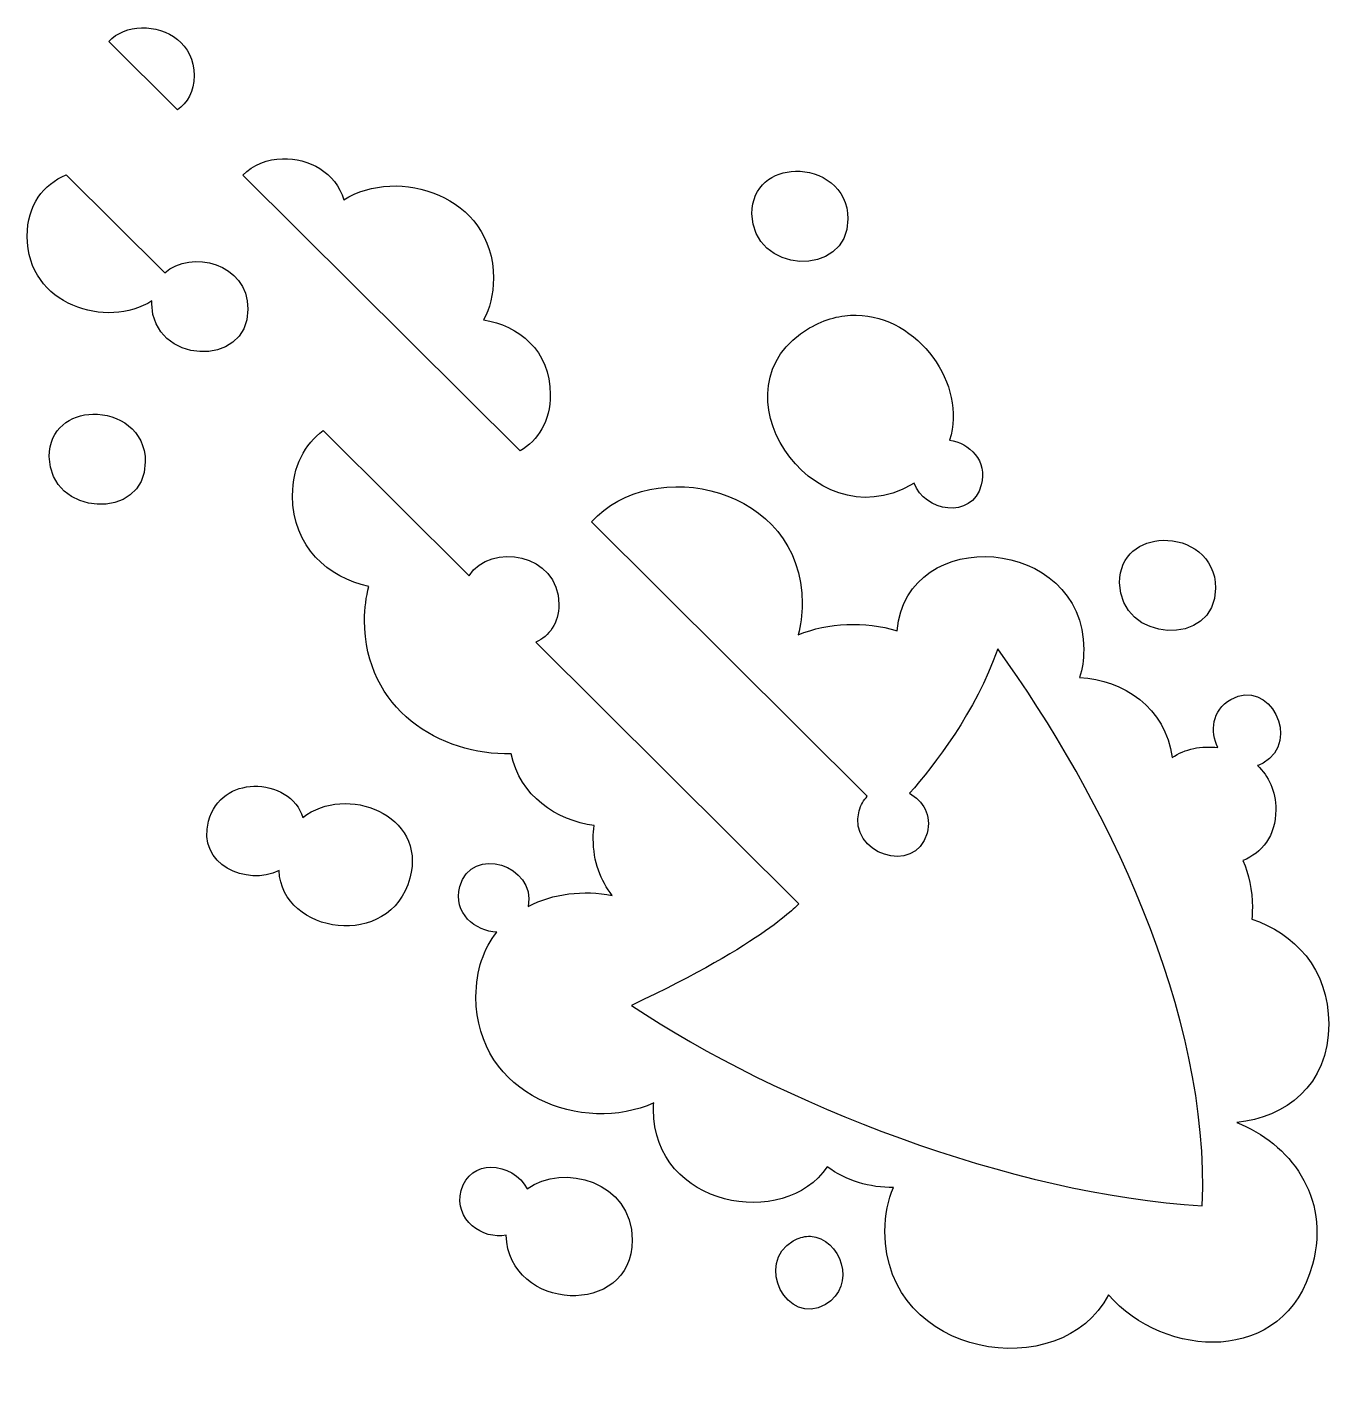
# Model space of a CAD drawing. Header units: centimetres. Extents: x -9.8 to 10.1, y -10.6 to 10.
import ezdxf

# ---------------------------------------------------------------- set-up
doc = ezdxf.new("R2010")
doc.units = ezdxf.units.CM
doc.header["$MEASUREMENT"] = 0
doc.layers.add('Layer 1', color=7, linetype='Continuous')

msp = doc.modelspace()

# ---------------------------------------------------------------- linework, layer by layer
at = {"layer": 'Layer 1'}
for points, knots in [([(-8.04228, 10.03994), (-8.23347, 10.03522), (-8.41757, 9.96623), (-8.54298, 9.83171), (-8.54298, 9.83171), (-8.54298, 9.83171), (-7.49797, 8.79076), (-7.49797, 8.79076), (-7.49797, 8.79076), (-7.34617, 8.8961), (-7.24235, 9.06865), (-7.24235, 9.31255), (-7.24235, 9.31255), (-7.24235, 9.79946), (-7.6556, 10.04948), (-8.04228, 10.03995), (-8.04228, 10.03995), (-8.04228, 10.03995), (-8.04228, 10.03994), (-8.04228, 10.03994)], [0, 0, 0, 0, 0.16666667, 0.16666667, 0.16666667, 0.16666667, 0.33333333, 0.33333333, 0.33333333, 0.33333333, 0.5, 0.5, 0.5, 0.5, 0.66666667, 0.66666667, 0.66666667, 0.66666667, 1, 1, 1, 1]), ([(-5.89563, 8.0475), (-6.1257, 8.04181), (-6.34767, 7.95954), (-6.49914, 7.79846), (-6.49914, 7.79846), (-6.49914, 7.79846), (-2.27838, 3.60009), (-2.27838, 3.60009), (-2.27838, 3.60009), (-2.00867, 3.76193), (-1.81985, 4.04606), (-1.81985, 4.46057), (-1.81985, 4.46057), (-1.81985, 5.12737), (-2.30891, 5.51296), (-2.83715, 5.59518), (-2.83715, 5.59518), (-2.74126, 5.76849), (-2.68564, 5.97891), (-2.68564, 6.2277), (-2.68564, 6.2277), (-2.68564, 7.5013), (-4.14579, 7.93529), (-4.96537, 7.4216), (-4.96537, 7.4216), (-5.08428, 7.84328), (-5.50132, 8.05724), (-5.89572, 8.04754), (-5.89572, 8.04754), (-5.89572, 8.04754), (-5.89563, 8.0475), (-5.89563, 8.0475)], [0, 0, 0, 0, 0.11111111, 0.11111111, 0.11111111, 0.11111111, 0.22222222, 0.22222222, 0.22222222, 0.22222222, 0.33333333, 0.33333333, 0.33333333, 0.33333333, 0.44444444, 0.44444444, 0.44444444, 0.44444444, 0.55555556, 0.55555556, 0.55555556, 0.55555556, 0.66666667, 0.66666667, 0.66666667, 0.66666667, 0.77777778, 0.77777778, 0.77777778, 0.77777778, 1, 1, 1, 1]), ([(1.91072, 7.85775), (1.56958, 7.84932), (1.24923, 7.63848), (1.24923, 7.21072), (1.24923, 7.21072), (1.24923, 6.29808), (2.7106, 6.21374), (2.7106, 7.13035), (2.7106, 7.13035), (2.7106, 7.61726), (2.29744, 7.86728), (1.9108, 7.85775), (1.9108, 7.85775), (1.9108, 7.85775), (1.91072, 7.85775), (1.91072, 7.85775)], [0, 0, 0, 0, 0.2, 0.2, 0.2, 0.2, 0.4, 0.4, 0.4, 0.4, 0.6, 0.6, 0.6, 0.6, 1, 1, 1, 1]), ([(-9.19262, 7.80234), (-9.53148, 7.65585), (-9.78424, 7.34756), (-9.78424, 6.86811), (-9.78424, 6.86811), (-9.78424, 5.81189), (-8.56137, 5.44907), (-7.88415, 5.88374), (-7.88415, 5.88374), (-7.88499, 5.86873), (-7.88542, 5.85329), (-7.88542, 5.83765), (-7.88542, 5.83765), (-7.88542, 4.92501), (-6.42405, 4.84071), (-6.42405, 5.75728), (-6.42405, 5.75728), (-6.42405, 6.46452), (-7.29292, 6.67076), (-7.69035, 6.30947), (-7.69035, 6.30947), (-7.69035, 6.30947), (-9.19262, 7.80234), (-9.19262, 7.80234)], [0, 0, 0, 0, 0.14285714, 0.14285714, 0.14285714, 0.14285714, 0.28571429, 0.28571429, 0.28571429, 0.28571429, 0.42857143, 0.42857143, 0.42857143, 0.42857143, 0.57142857, 0.57142857, 0.57142857, 0.57142857, 0.71428571, 0.71428571, 0.71428571, 0.71428571, 1, 1, 1, 1]), ([(2.83706, 5.66763), (2.60746, 5.67016), (2.36537, 5.61053), (2.12421, 5.4713), (2.12421, 5.4713), (0.58086, 4.58016), (2.14487, 2.20147), (3.68181, 3.08881), (3.68181, 3.08881), (3.69404, 3.09589), (3.70551, 3.10399), (3.71736, 3.11116), (3.71736, 3.11116), (3.86815, 2.67936), (4.59509, 2.54231), (4.7412, 3.08223), (4.7412, 3.08223), (4.84089, 3.45006), (4.55743, 3.71825), (4.25897, 3.76619), (4.25897, 3.76619), (4.53011, 4.59968), (3.78218, 5.657), (2.83707, 5.66763), (2.83707, 5.66763), (2.83707, 5.66763), (2.83706, 5.66763), (2.83706, 5.66763)], [0, 0, 0, 0, 0.125, 0.125, 0.125, 0.125, 0.25, 0.25, 0.25, 0.25, 0.375, 0.375, 0.375, 0.375, 0.5, 0.5, 0.5, 0.5, 0.625, 0.625, 0.625, 0.625, 0.75, 0.75, 0.75, 0.75, 1, 1, 1, 1]), ([(-8.78401, 4.16012), (-9.12515, 4.15169), (-9.44689, 3.94211), (-9.44689, 3.51444), (-9.44689, 3.51444), (-9.44689, 2.60184), (-7.98547, 2.51746), (-7.98547, 3.43407), (-7.98547, 3.43407), (-7.98547, 3.92098), (-8.39737, 4.16965), (-8.78405, 4.16012), (-8.78405, 4.16012), (-8.78405, 4.16012), (-8.78401, 4.16012), (-8.78401, 4.16012)], [0, 0, 0, 0, 0.2, 0.2, 0.2, 0.2, 0.4, 0.4, 0.4, 0.4, 0.6, 0.6, 0.6, 0.6, 1, 1, 1, 1]), ([(-5.27749, 3.90977), (-5.55622, 3.7026), (-5.74399, 3.3736), (-5.74399, 2.91747), (-5.74399, 2.91747), (-5.74399, 2.1388), (-5.19707, 1.66972), (-4.58302, 1.53908), (-4.58302, 1.53908), (-4.62426, 1.38078), (-4.64754, 1.20819), (-4.64754, 1.01987), (-4.64754, 1.01987), (-4.64754, -0.33414), (-3.49538, -1.03455), (-2.41529, -1.01077), (-2.41529, -1.01077), (-2.28035, -1.65341), (-1.73116, -2.02432), (-1.15295, -2.10047), (-1.15295, -2.10047), (-1.16151, -2.16478), (-1.16611, -2.23178), (-1.16611, -2.30212), (-1.16611, -2.30212), (-1.16611, -2.65363), (-1.05496, -2.9413), (-0.87621, -3.16391), (-0.87621, -3.16391), (-1.31602, -3.0805), (-1.7786, -3.13456), (-2.1558, -3.33132), (-2.1558, -3.33132), (-2.02946, -2.70335), (-3.02636, -2.38971), (-3.19819, -3.03087), (-3.19819, -3.03087), (-3.30597, -3.4318), (-2.95893, -3.71509), (-2.63415, -3.72268), (-2.63415, -3.72268), (-2.83044, -3.97168), (-2.95167, -4.29899), (-2.95167, -4.7084), (-2.95167, -4.7084), (-2.95167, -6.2235), (-1.30518, -6.80512), (-0.24634, -6.32259), (-0.24634, -6.32259), (-0.24845, -6.35548), (-0.2503, -6.38858), (-0.2503, -6.42282), (-0.2503, -6.42282), (-0.2503, -7.91105), (1.74745, -8.26725), (2.39448, -7.29384), (2.39448, -7.29384), (2.68177, -7.50835), (3.04876, -7.61516), (3.40516, -7.60871), (3.40516, -7.60871), (3.32238, -7.80129), (3.27469, -8.02419), (3.27469, -8.27948), (3.27469, -8.27948), (3.27469, -10.216), (5.96374, -10.62824), (6.67849, -9.24142), (6.67849, -9.24142), (7.51603, -10.21917), (9.36628, -10.33694), (9.78306, -8.78154), (9.78306, -8.78154), (10.06221, -7.73965), (9.43231, -6.94078), (8.63002, -6.62043), (8.63002, -6.62043), (9.36939, -6.54917), (10.02949, -6.06027), (10.02949, -5.1195), (10.02949, -5.1195), (10.02949, -4.27762), (9.50028, -3.73837), (8.85933, -3.52504), (8.85933, -3.52504), (8.86439, -3.4679), (8.86722, -3.40916), (8.86722, -3.34844), (8.86722, -3.34844), (8.86722, -3.0805), (8.81493, -2.84285), (8.72495, -2.63424), (8.72495, -2.63424), (9.01001, -2.51701), (9.22439, -2.26249), (9.22439, -1.86067), (9.22439, -1.86067), (9.22439, -1.57249), (9.11374, -1.34765), (8.94633, -1.1886), (8.94633, -1.1886), (8.97437, -1.17818), (9.00208, -1.1668), (9.03067, -1.1504), (9.03067, -1.1504), (9.61824, -0.81331), (9.12723, 0.15807), (8.54047, -0.18054), (8.54047, -0.18054), (8.24888, -0.34871), (8.22379, -0.67264), (8.34418, -0.9146), (8.34418, -0.9146), (8.09581, -0.88399), (7.83994, -0.93345), (7.64444, -1.06746), (7.64444, -1.06746), (7.55041, -0.3), (6.89533, 0.11721), (6.23848, 0.15415), (6.23848, 0.15415), (6.2782, 0.28053), (6.30038, 0.42107), (6.30038, 0.57709), (6.30038, 0.57709), (6.30038, 2.31551), (3.59847, 2.50092), (3.46197, 0.86438), (3.46197, 0.86438), (2.96228, 1.01062), (2.41431, 0.99173), (1.95447, 0.80113), (1.95447, 0.80113), (1.99381, 0.94526), (2.01507, 1.10373), (2.01507, 1.27678), (2.01507, 1.27678), (2.01507, 3.07335), (-0.28013, 3.54963), (-1.19358, 2.52074), (-1.19358, 2.52074), (-1.19358, 2.52074), (3.00605, -1.65642), (3.00605, -1.65642), (3.00605, -1.65642), (2.95102, -1.71166), (2.90763, -1.78453), (2.88224, -1.87919), (2.88224, -1.87919), (2.70657, -2.53279), (3.73825, -2.87182), (3.91536, -2.2178), (3.91536, -2.2178), (3.99, -1.94202), (3.84873, -1.7233), (3.64785, -1.61033), (3.64785, -1.61033), (4.03158, -1.17655), (4.65103, -0.37725), (4.99065, 0.58633), (4.99065, 0.58633), (6.62086, -1.66468), (8.23269, -4.9556), (8.10581, -7.88817), (8.10581, -7.88817), (5.19369, -7.71612), (1.66263, -6.3382), (-0.5861, -4.83884), (-0.5861, -4.83884), (1.45795, -3.88007), (1.96241, -3.29178), (1.96241, -3.29178), (1.96241, -3.29178), (1.96241, -3.29178), (-2.03954, 0.68913), (-2.03954, 0.68913), (-2.03954, 0.68913), (-1.83789, 0.78359), (-1.69039, 0.97478), (-1.69039, 1.26628), (-1.69039, 1.26628), (-1.69039, 2.04048), (-2.73278, 2.21523), (-3.05684, 1.7012), (-3.05684, 1.7012), (-3.05684, 1.7012), (-5.27724, 3.90975), (-5.27724, 3.90975), (-5.27724, 3.90975), (-5.27724, 3.90975), (-5.27749, 3.90977), (-5.27749, 3.90977)], [0, 0, 0, 0, 0.02040816, 0.02040816, 0.02040816, 0.02040816, 0.04081633, 0.04081633, 0.04081633, 0.04081633, 0.06122449, 0.06122449, 0.06122449, 0.06122449, 0.08163265, 0.08163265, 0.08163265, 0.08163265, 0.10204082, 0.10204082, 0.10204082, 0.10204082, 0.12244898, 0.12244898, 0.12244898, 0.12244898, 0.14285714, 0.14285714, 0.14285714, 0.14285714, 0.16326531, 0.16326531, 0.16326531, 0.16326531, 0.18367347, 0.18367347, 0.18367347, 0.18367347, 0.20408163, 0.20408163, 0.20408163, 0.20408163, 0.2244898, 0.2244898, 0.2244898, 0.2244898, 0.24489796, 0.24489796, 0.24489796, 0.24489796, 0.26530612, 0.26530612, 0.26530612, 0.26530612, 0.28571429, 0.28571429, 0.28571429, 0.28571429, 0.30612245, 0.30612245, 0.30612245, 0.30612245, 0.32653061, 0.32653061, 0.32653061, 0.32653061, 0.34693878, 0.34693878, 0.34693878, 0.34693878, 0.36734694, 0.36734694, 0.36734694, 0.36734694, 0.3877551, 0.3877551, 0.3877551, 0.3877551, 0.40816327, 0.40816327, 0.40816327, 0.40816327, 0.42857143, 0.42857143, 0.42857143, 0.42857143, 0.44897959, 0.44897959, 0.44897959, 0.44897959, 0.46938776, 0.46938776, 0.46938776, 0.46938776, 0.48979592, 0.48979592, 0.48979592, 0.48979592, 0.51020408, 0.51020408, 0.51020408, 0.51020408, 0.53061224, 0.53061224, 0.53061224, 0.53061224, 0.55102041, 0.55102041, 0.55102041, 0.55102041, 0.57142857, 0.57142857, 0.57142857, 0.57142857, 0.59183673, 0.59183673, 0.59183673, 0.59183673, 0.6122449, 0.6122449, 0.6122449, 0.6122449, 0.63265306, 0.63265306, 0.63265306, 0.63265306, 0.65306122, 0.65306122, 0.65306122, 0.65306122, 0.67346939, 0.67346939, 0.67346939, 0.67346939, 0.69387755, 0.69387755, 0.69387755, 0.69387755, 0.71428571, 0.71428571, 0.71428571, 0.71428571, 0.73469388, 0.73469388, 0.73469388, 0.73469388, 0.75510204, 0.75510204, 0.75510204, 0.75510204, 0.7755102, 0.7755102, 0.7755102, 0.7755102, 0.79591837, 0.79591837, 0.79591837, 0.79591837, 0.81632653, 0.81632653, 0.81632653, 0.81632653, 0.83673469, 0.83673469, 0.83673469, 0.83673469, 0.85714286, 0.85714286, 0.85714286, 0.85714286, 0.87755102, 0.87755102, 0.87755102, 0.87755102, 0.89795918, 0.89795918, 0.89795918, 0.89795918, 0.91836735, 0.91836735, 0.91836735, 0.91836735, 0.93877551, 0.93877551, 0.93877551, 0.93877551, 0.95918367, 0.95918367, 0.95918367, 0.95918367, 1, 1, 1, 1]), ([(7.50864, 2.24013), (7.1675, 2.2317), (6.84711, 2.02212), (6.84711, 1.59441), (6.84711, 1.59441), (6.84711, 0.68177), (8.30848, 0.59613), (8.30848, 1.51273), (8.30848, 1.51273), (8.30848, 1.99969), (7.89532, 2.24966), (7.50868, 2.24013), (7.50868, 2.24013), (7.50868, 2.24013), (7.50864, 2.24013), (7.50864, 2.24013)], [0, 0, 0, 0, 0.2, 0.2, 0.2, 0.2, 0.4, 0.4, 0.4, 0.4, 0.6, 0.6, 0.6, 0.6, 1, 1, 1, 1]), ([(-6.33435, -1.50354), (-6.63298, -1.51168), (-6.92706, -1.67495), (-7.0235, -2.03465), (-7.0235, -2.03465), (-7.20111, -2.69753), (-6.44133, -3.03024), (-5.94948, -2.78579), (-5.94948, -2.78579), (-5.91364, -3.75966), (-4.25213, -4.00423), (-3.95704, -2.90302), (-3.95704, -2.90302), (-3.69467, -1.92388), (-4.93871, -1.46594), (-5.58713, -1.97929), (-5.58713, -1.97929), (-5.67581, -1.67121), (-6.00809, -1.49478), (-6.33435, -1.50364), (-6.33435, -1.50364), (-6.33435, -1.50364), (-6.33435, -1.50354), (-6.33435, -1.50354)], [0, 0, 0, 0, 0.14285714, 0.14285714, 0.14285714, 0.14285714, 0.28571429, 0.28571429, 0.28571429, 0.28571429, 0.42857143, 0.42857143, 0.42857143, 0.42857143, 0.57142857, 0.57142857, 0.57142857, 0.57142857, 0.71428571, 0.71428571, 0.71428571, 0.71428571, 1, 1, 1, 1]), ([(-2.72498, -7.30164), (-2.92317, -7.30345), (-3.10989, -7.40946), (-3.17567, -7.65484), (-3.17567, -7.65484), (-3.29711, -8.10646), (-2.84284, -8.40737), (-2.49171, -8.33484), (-2.49171, -8.33484), (-2.45671, -9.50205), (-0.57442, -9.60089), (-0.57442, -8.40863), (-0.57442, -8.40863), (-0.57442, -7.51741), (-1.62672, -7.23172), (-2.17284, -7.62979), (-2.17284, -7.62979), (-2.27257, -7.42553), (-2.50563, -7.29983), (-2.72503, -7.30172), (-2.72503, -7.30172), (-2.72503, -7.30172), (-2.72498, -7.30164), (-2.72498, -7.30164)], [0, 0, 0, 0, 0.14285714, 0.14285714, 0.14285714, 0.14285714, 0.28571429, 0.28571429, 0.28571429, 0.28571429, 0.42857143, 0.42857143, 0.42857143, 0.42857143, 0.57142857, 0.57142857, 0.57142857, 0.57142857, 0.71428571, 0.71428571, 0.71428571, 0.71428571, 1, 1, 1, 1]), ([(2.10983, -8.35196), (2.03561, -8.35441), (1.95689, -8.37684), (1.87664, -8.4231), (1.87664, -8.4231), (1.29034, -8.76103), (1.77923, -9.72879), (2.36684, -9.3917), (2.36684, -9.3917), (2.86261, -9.10719), (2.59117, -8.37153), (2.14149, -8.35192), (2.14149, -8.35192), (2.13112, -8.3515), (2.12053, -8.35158), (2.10986, -8.35192), (2.10986, -8.35192), (2.10986, -8.35192), (2.10983, -8.35196), (2.10983, -8.35196)], [0, 0, 0, 0, 0.16666667, 0.16666667, 0.16666667, 0.16666667, 0.33333333, 0.33333333, 0.33333333, 0.33333333, 0.5, 0.5, 0.5, 0.5, 0.66666667, 0.66666667, 0.66666667, 0.66666667, 1, 1, 1, 1])]:
    msp.add_open_spline(points, degree=3, knots=knots, dxfattribs=at)

doc.saveas('drawing.dxf')
